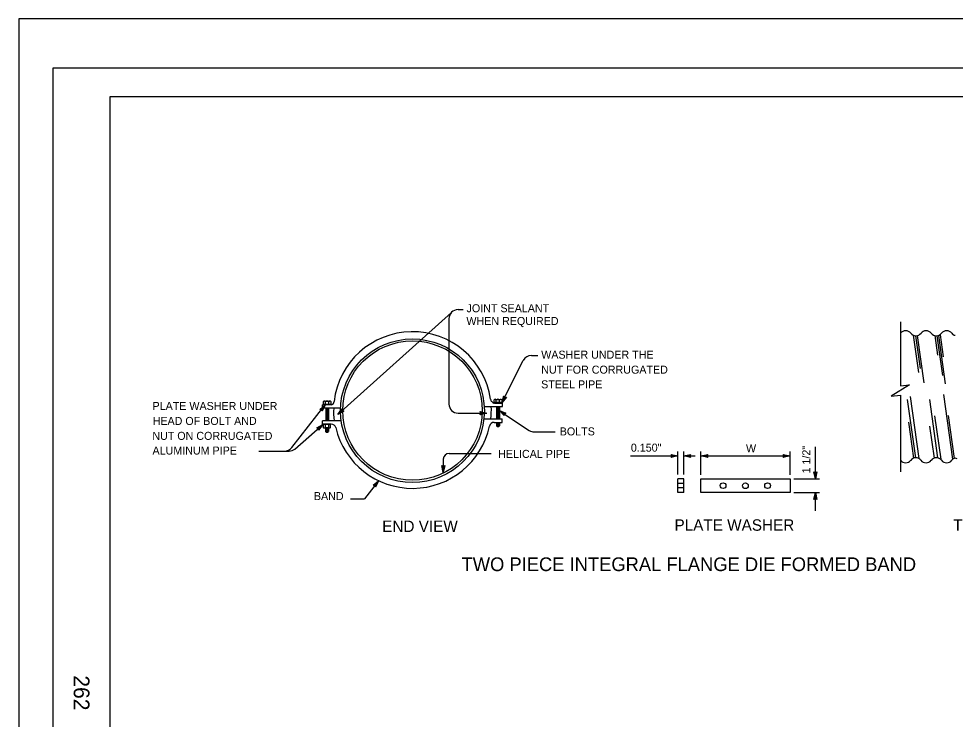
# Model space of a CAD drawing. Extents: x -894 to 866, y -472 to 714.
# Drawn here: x -894 to -75, y 100 to 714 of the extents above; entities that cross this region are included whole.
import ezdxf

# ---------------------------------------------------------------- set-up
doc = ezdxf.new("R2010")
doc.units = 0
for name, color, linetype in [('56 Stage 3 Anno', 7, 'Continuous'), ('57 Undefined', 7, 'Continuous'), ('60 Nongeo Data', 7, 'Continuous'), ('border_PLOTTING-ELEMENTS', 7, 'Continuous'), ('border_rw_22x34_Cut_Lines', 7, 'Continuous'), ('border_SHEET', 7, 'Continuous'), ('border_WITHIN-BORDER-anno', 7, 'Continuous')]:
    doc.layers.add(name, color=color, linetype=linetype)

msp = doc.modelspace()

# ---------------------------------------------------------------- linework, layer by layer
at = {"layer": '56 Stage 3 Anno'}
for p, q in [((-509.66, 458.94), (-505.32, 458.94)), ((-515.62, 456.33), (-614.93, 367.11)), ((-517.71, 450.94), (-517.71, 376.31)), ((-445.53, 418.93), (-439.85, 418.93)), ((-471.31, 377.46), (-452.68, 414.52)), ((-471.31, 377.46), (-469.8, 383.42)), ((-467.42, 382.22), (-471.31, 377.46)), ((-471.31, 377.46), (-471.31, 377.46)), ((-470.69, 378.7), (-469.59, 383.05)), ((-467.83, 382.19), (-470.69, 378.69)), ((-470.07, 379.93), (-469.36, 382.73)), ((-468.26, 382.14), (-470.07, 379.93)), ((-469.8, 383.42), (-469.8, 383.42)), ((-469.8, 383.42), (-468.98, 382.11)), ((-469.45, 381.16), (-469.14, 382.36)), ((-468.65, 382.14), (-469.45, 381.16)), ((-468.98, 382.11), (-467.42, 382.22)), ((-467.42, 382.22), (-467.42, 382.22)), ((-655.2, 338.21), (-625.97, 375.55)), ((-630.72, 371.66), (-625.97, 375.55)), ((-629.17, 371.46), (-630.72, 371.66)), ((-630.72, 371.66), (-630.72, 371.66)), ((-630.31, 371.61), (-626.82, 374.47)), ((-629.88, 371.57), (-627.67, 373.38)), ((-629.5, 371.49), (-628.52, 372.29)), ((-628.62, 370.01), (-629.17, 371.46)), ((-628.52, 372.29), (-629.06, 371.18)), ((-627.67, 373.38), (-628.92, 370.77)), ((-626.82, 374.46), (-628.76, 370.42)), ((-625.97, 375.55), (-628.62, 370.01)), ((-628.62, 370.01), (-628.62, 370.01)), ((-625.97, 375.55), (-625.97, 375.55)), ((-614.93, 367.11), (-611.35, 372.11)), ((-609.57, 370.12), (-614.93, 367.11)), ((-613.9, 368.04), (-611.29, 371.68)), ((-609.97, 370.24), (-613.9, 368.03)), ((-612.87, 368.95), (-611.19, 371.31)), ((-610.38, 370.35), (-612.87, 368.95)), ((-611.84, 369.88), (-611.12, 370.88)), ((-610.75, 370.49), (-611.84, 369.88)), ((-611.35, 372.11), (-611.35, 372.11)), ((-611.35, 372.11), (-611.06, 370.58)), ((-611.06, 370.58), (-609.57, 370.12)), ((-609.57, 370.12), (-609.57, 370.12)), ((-489.7, 368.31), (-490.5, 369.65)), ((-490.5, 369.65), (-490.5, 369.65)), ((-490.5, 369.65), (-484.5, 368.31)), ((-490.28, 369.29), (-485.88, 368.31)), ((-490.05, 368.93), (-487.26, 368.31)), ((-469.34, 366.18), (-473.59, 370.62)), ((-473.59, 370.62), (-473.59, 370.62)), ((-473.59, 370.62), (-467.86, 368.4)), ((-473.47, 370.51), (-447.46, 353.23)), ((-469.32, 366.6), (-472.44, 369.85)), ((-472.43, 369.85), (-468.25, 368.23)), ((-469.31, 367.03), (-471.29, 369.09)), ((-471.29, 369.09), (-468.59, 368.04)), ((-614.93, 367.11), (-614.93, 367.11)), ((-509.71, 368.31), (-484.5, 368.31)), ((-484.5, 368.31), (-490.5, 366.98)), ((-490.5, 366.98), (-489.7, 368.31)), ((-490.5, 366.98), (-490.5, 366.98)), ((-485.89, 368.3), (-490.27, 367.34)), ((-487.26, 368.31), (-490.09, 367.68)), ((-489.87, 368.59), (-488.64, 368.31)), ((-488.64, 368.31), (-489.85, 368.04)), ((-484.5, 368.31), (-484.5, 368.31)), ((-469.27, 367.41), (-470.14, 368.32)), ((-470.14, 368.32), (-468.99, 367.87)), ((-469.26, 367.74), (-469.34, 366.18)), ((-469.34, 366.18), (-469.34, 366.18)), ((-467.86, 368.4), (-469.26, 367.74)), ((-467.86, 368.4), (-467.86, 368.4)), ((-652.57, 336.92), (-627.95, 358.32)), ((-633.41, 355.49), (-627.95, 358.32)), ((-631.94, 354.98), (-633.41, 355.49)), ((-633.41, 355.49), (-633.41, 355.49)), ((-633.02, 355.36), (-629.01, 357.44)), ((-632.61, 355.24), (-630.07, 356.55)), ((-632.25, 355.08), (-631.13, 355.66)), ((-631.7, 353.45), (-631.94, 354.98)), ((-631.13, 355.66), (-631.89, 354.68)), ((-630.07, 356.55), (-631.83, 354.25)), ((-629.02, 357.43), (-631.75, 353.88)), ((-627.95, 358.32), (-631.7, 353.45)), ((-631.7, 353.45), (-631.7, 353.45)), ((-627.95, 358.32), (-627.95, 358.32)), ((-443.04, 351.9), (-424.83, 351.9)), ((-197.16, 310.86), (-197.16, 338.95)), ((-684.15, 335.14), (-657.61, 335.14)), ((-522.63, 328.13), (-522.63, 316.48)), ((-517.63, 333.13), (-480.67, 333.13)), ((-358.89, 330.86), (-317.38, 330.86)), ((-322.58, 330.86), (-323.38, 332.2)), ((-323.38, 332.2), (-323.38, 332.2)), ((-323.38, 332.2), (-317.38, 330.86)), ((-317.38, 330.86), (-323.38, 329.53)), ((-323.38, 329.53), (-322.58, 330.86)), ((-323.38, 329.53), (-323.38, 329.53)), ((-323.17, 331.85), (-318.76, 330.87)), ((-318.78, 330.86), (-323.15, 329.89)), ((-320.15, 330.87), (-322.97, 330.24)), ((-322.93, 331.49), (-320.15, 330.87)), ((-322.76, 331.14), (-321.53, 330.87)), ((-321.53, 330.87), (-322.74, 330.6)), ((-317.38, 314.57), (-317.38, 334.63)), ((-317.38, 330.86), (-317.38, 330.86)), ((-312.38, 314.57), (-312.38, 334.63)), ((-312.38, 330.86), (-306.38, 332.19)), ((-312.38, 330.86), (-302.32, 330.86)), ((-306.38, 329.52), (-312.38, 330.86)), ((-312.38, 330.86), (-312.38, 330.86)), ((-306.6, 329.88), (-311, 330.86)), ((-310.99, 330.87), (-306.62, 331.84)), ((-309.62, 330.86), (-306.8, 331.49)), ((-306.84, 330.24), (-309.62, 330.86)), ((-308.24, 330.86), (-307.03, 331.13)), ((-307.01, 330.59), (-308.24, 330.86)), ((-306.38, 332.19), (-307.18, 330.86)), ((-307.18, 330.86), (-306.38, 329.52)), ((-306.38, 332.19), (-306.38, 332.19)), ((-306.38, 329.52), (-306.38, 329.52)), ((-297.38, 314.26), (-297.38, 334.63)), ((-297.38, 330.86), (-291.38, 332.19)), ((-297.38, 330.86), (-219.38, 330.86)), ((-291.38, 329.52), (-297.38, 330.86)), ((-297.38, 330.86), (-297.38, 330.86)), ((-291.6, 329.88), (-296, 330.86)), ((-295.99, 330.87), (-291.62, 331.84)), ((-294.62, 330.86), (-291.8, 331.49)), ((-291.84, 330.24), (-294.62, 330.86)), ((-293.24, 330.86), (-292.03, 331.13)), ((-292.01, 330.59), (-293.24, 330.86)), ((-291.38, 332.19), (-292.18, 330.86)), ((-292.18, 330.86), (-291.38, 329.52)), ((-291.38, 332.19), (-291.38, 332.19)), ((-291.38, 329.52), (-291.38, 329.52)), ((-219.38, 330.86), (-225.39, 329.53)), ((-224.58, 330.86), (-225.38, 332.2)), ((-225.38, 332.2), (-225.38, 332.2)), ((-225.38, 332.2), (-219.38, 330.86)), ((-225.38, 329.53), (-224.58, 330.86)), ((-225.38, 329.53), (-225.38, 329.53)), ((-225.17, 331.85), (-220.76, 330.87)), ((-220.78, 330.86), (-225.15, 329.89)), ((-222.15, 330.87), (-224.97, 330.24)), ((-224.93, 331.49), (-222.15, 330.87)), ((-224.76, 331.14), (-223.53, 330.87)), ((-223.53, 330.87), (-224.74, 330.6)), ((-219.38, 314.26), (-219.38, 334.63)), ((-219.38, 330.86), (-219.38, 330.86)), ((-522.63, 316.48), (-523.96, 322.48)), ((-523.96, 322.48), (-523.96, 322.48)), ((-523.96, 322.48), (-522.63, 321.68)), ((-522.64, 317.87), (-523.6, 322.24)), ((-522.63, 319.24), (-523.26, 322.06)), ((-522.63, 320.62), (-522.9, 321.83)), ((-522.63, 321.68), (-521.29, 322.48)), ((-521.29, 322.48), (-522.63, 316.48)), ((-521.65, 322.26), (-522.63, 317.86)), ((-522.01, 322.03), (-522.63, 319.24)), ((-522.35, 321.85), (-522.63, 320.62)), ((-521.29, 322.48), (-521.29, 322.48)), ((-522.63, 316.48), (-522.63, 316.48)), ((-197.16, 310.86), (-198.49, 316.86)), ((-198.49, 316.86), (-198.49, 316.86)), ((-198.49, 316.86), (-197.16, 316.06)), ((-197.17, 312.26), (-198.14, 316.63)), ((-197.16, 313.63), (-197.79, 316.45)), ((-197.16, 315.01), (-197.43, 316.22)), ((-197.16, 316.06), (-195.82, 316.86)), ((-195.82, 316.86), (-197.16, 310.86)), ((-196.18, 316.65), (-197.16, 312.24)), ((-196.54, 316.41), (-197.16, 313.63)), ((-196.89, 316.24), (-197.16, 315.01)), ((-195.82, 316.86), (-195.82, 316.86)), ((-579.41, 309.19), (-591.51, 293.38)), ((-584.13, 305.17), (-579.47, 309.18)), ((-582.58, 305.01), (-584.13, 305.17)), ((-584.13, 305.17), (-584.13, 305.17)), ((-583.71, 305.13), (-580.29, 308.07)), ((-583.29, 305.1), (-581.12, 306.96)), ((-582.9, 305.04), (-581.95, 305.86)), ((-581.99, 303.57), (-582.58, 305.01)), ((-581.95, 305.86), (-582.46, 304.73)), ((-581.12, 306.96), (-582.31, 304.32)), ((-580.3, 308.06), (-582.14, 303.98)), ((-579.47, 309.18), (-581.99, 303.57)), ((-581.99, 303.57), (-581.99, 303.57)), ((-579.47, 309.18), (-579.47, 309.18)), ((-215.98, 310.86), (-193.45, 310.86)), ((-197.16, 310.86), (-197.16, 310.86)), ((-215.98, 298.86), (-193.45, 298.86)), ((-198.5, 292.86), (-197.16, 298.86)), ((-198.15, 293.08), (-197.17, 297.48)), ((-197.79, 293.31), (-197.17, 296.1)), ((-197.17, 296.1), (-196.54, 293.28)), ((-197.16, 282.83), (-197.16, 298.86)), ((-197.16, 298.86), (-197.16, 298.86)), ((-197.16, 298.86), (-195.83, 292.86)), ((-197.16, 297.47), (-196.19, 293.1)), ((-603.94, 293.38), (-591.51, 293.38)), ((-197.16, 293.66), (-198.5, 292.86)), ((-198.5, 292.86), (-198.5, 292.86)), ((-197.44, 293.49), (-197.17, 294.72)), ((-197.17, 294.72), (-196.9, 293.51)), ((-195.83, 292.86), (-197.16, 293.66)), ((-195.83, 292.86), (-195.83, 292.86))]:
    msp.add_line(p, q, dxfattribs=at)
for centre, radius, start, end in [((-509.71, 450.94), 8, 90, 180), ((-445.53, 410.93), 8, 90, 153.30834), ((-509.71, 376.31), 8, 180, 270), ((-443.04, 359.9), 8, 236.39879, 270), ((-661.5, 343.14), 8, 270, 321.94554), ((-657.61, 343.14), 8, 270, 308.98884), ((-517.63, 328.13), 5, 90, 180)]:
    msp.add_arc(centre, radius, start, end, dxfattribs=at)
at = {"layer": '60 Nongeo Data'}
for p, q in [((-122.77, 448.18), (-122.77, 392.16)), ((-111.6, 436.53), (-107.01, 403.89)), ((-109.58, 436.07), (-105.55, 407.37)), ((-108.01, 436.22), (-102.21, 394.96)), ((-92.71, 436.18), (-90.31, 419.07)), ((-90.95, 436.06), (-86.07, 401.36)), ((-89.6, 436.3), (-83.66, 394.06)), ((-88.15, 436.99), (-85.42, 417.55)), ((-616.97, 385.57), (-616.97, 385.57)), ((-627.54, 375.97), (-627.54, 378.41)), ((-626.68, 378.89), (-621.94, 378.89)), ((-625.72, 375.97), (-625.72, 378.41)), ((-622.8, 375.97), (-622.8, 378.46)), ((-620.98, 378.43), (-620.98, 375.97)), ((-478.33, 377.52), (-471.4, 377.52)), ((-478.33, 377.13), (-478.33, 377.52)), ((-471.4, 377.13), (-478.33, 377.13)), ((-478.14, 377.52), (-478.14, 379.96)), ((-471.58, 377.52), (-478.14, 377.52)), ((-477.93, 377.13), (-470.97, 377.13)), ((-477.28, 380.43), (-472.54, 380.43)), ((-476.32, 377.52), (-476.32, 379.96)), ((-473.4, 377.52), (-473.4, 380)), ((-471.58, 379.98), (-471.58, 377.52)), ((-471.4, 377.52), (-471.4, 377.13)), ((-470.97, 374.19), (-470.97, 377.13)), ((-122.77, 384.16), (-122.77, 317.08)), ((-116.83, 380.26), (-109.65, 329.13)), ((-114.38, 382.82), (-106.77, 328.67)), ((-97.48, 380.27), (-90.31, 329.25)), ((-85.24, 384.65), (-77.28, 328)), ((-628.28, 372.57), (-628.28, 375.57)), ((-620.8, 375.57), (-628.28, 375.57)), ((-612.55, 372.57), (-628.18, 372.57)), ((-627.73, 375.96), (-620.81, 375.96)), ((-627.73, 375.58), (-627.73, 375.96)), ((-620.81, 375.58), (-627.73, 375.58)), ((-620.98, 375.97), (-627.54, 375.97)), ((-625.52, 372.57), (-625.52, 361.69)), ((-623.02, 371.07), (-625.52, 371.07)), ((-623.02, 369.57), (-625.52, 369.57)), ((-623.6, 371.8), (-624.95, 371.8)), ((-623.6, 370.3), (-624.95, 370.3)), ((-623.6, 368.8), (-624.95, 368.8)), ((-623.02, 372.55), (-623.02, 361.69)), ((-620.81, 375.96), (-620.81, 375.58)), ((-486.79, 374.19), (-470.97, 374.19)), ((-476.1, 374.19), (-476.1, 363.26)), ((-473.59, 372.69), (-476.09, 372.69)), ((-473.59, 371.19), (-476.09, 371.19)), ((-473.59, 369.69), (-476.09, 369.69)), ((-474.17, 373.44), (-475.52, 373.44)), ((-474.17, 371.94), (-475.52, 371.94)), ((-474.17, 370.44), (-475.52, 370.44)), ((-474.17, 368.94), (-475.52, 368.94)), ((-473.59, 374.19), (-473.59, 363.26)), ((-611.94, 361.69), (-628.18, 361.69)), ((-628.18, 358.69), (-628.18, 361.69)), ((-623.02, 368.07), (-625.52, 368.07)), ((-623.02, 366.57), (-625.52, 366.57)), ((-623.02, 365.07), (-625.52, 365.07)), ((-623.02, 363.57), (-625.52, 363.57)), ((-623.02, 362.07), (-625.52, 362.07)), ((-623.6, 367.3), (-624.95, 367.3)), ((-623.6, 365.8), (-624.95, 365.8)), ((-623.6, 364.3), (-624.95, 364.3)), ((-623.6, 362.8), (-624.95, 362.8)), ((-623.02, 363.22), (-623.02, 362.03)), ((-487.11, 363.26), (-471.07, 363.26)), ((-473.59, 368.19), (-476.09, 368.19)), ((-473.59, 366.69), (-476.09, 366.69)), ((-473.59, 365.19), (-476.09, 365.19)), ((-473.59, 363.69), (-476.09, 363.69)), ((-474.17, 367.44), (-475.52, 367.44)), ((-474.17, 365.94), (-475.52, 365.94)), ((-474.17, 364.44), (-475.52, 364.44)), ((-471.07, 360.26), (-471.07, 363.26)), ((-115.76, 360.47), (-111.34, 329.01)), ((-92.86, 365.99), (-87.52, 327.93)), ((-81.09, 366.34), (-75.78, 328.52)), ((-620.63, 358.69), (-628.18, 358.69)), ((-627.95, 358.69), (-621.02, 358.69)), ((-627.95, 358.3), (-627.95, 358.69)), ((-621.02, 358.3), (-627.95, 358.3)), ((-621.19, 358.31), (-627.75, 358.31)), ((-627.75, 358.31), (-627.75, 355.87)), ((-626.88, 355.39), (-622.15, 355.39)), ((-625.93, 358.31), (-625.93, 355.87)), ((-623.19, 355.39), (-625.7, 355.39)), ((-625.7, 355.39), (-625.7, 352.39)), ((-623.19, 353.89), (-625.7, 353.89)), ((-625.7, 352.39), (-625.07, 351.76)), ((-623.19, 352.39), (-625.7, 352.39)), ((-623.73, 354.61), (-625.21, 354.61)), ((-623.53, 353.11), (-625.21, 353.11)), ((-623.82, 351.76), (-623.19, 352.39)), ((-623.19, 355.39), (-623.19, 352.39)), ((-623.01, 358.31), (-623.01, 355.82)), ((-621.19, 355.84), (-621.19, 358.31)), ((-621.02, 358.69), (-621.02, 358.3)), ((-482.17, 356.91), (-482.17, 356.91)), ((-478.23, 360.26), (-471.07, 360.26)), ((-476.1, 360.26), (-476.1, 357.26)), ((-473.59, 358.76), (-476.1, 358.76)), ((-476.1, 357.26), (-475.47, 356.64)), ((-473.59, 357.26), (-476.1, 357.26)), ((-474.13, 359.49), (-475.6, 359.49)), ((-474.13, 358), (-475.6, 358)), ((-475.47, 356.64), (-474.21, 356.64)), ((-474.21, 356.64), (-473.59, 357.26)), ((-473.59, 360.26), (-473.59, 357.26)), ((-97.37, 357.08), (-93.42, 328.99)), ((-625.07, 351.76), (-623.82, 351.76)), ((-312.38, 310.86), (-317.38, 310.86)), ((-317.38, 298.86), (-317.38, 310.86)), ((-312.38, 306.86), (-317.38, 306.86)), ((-312.38, 298.86), (-312.38, 310.86)), ((-297.38, 310.86), (-219.38, 310.86)), ((-297.38, 298.86), (-297.38, 310.86)), ((-219.38, 310.86), (-219.38, 298.86)), ((-312.38, 302.86), (-317.38, 302.86)), ((-312.38, 298.86), (-317.38, 298.86)), ((-219.38, 298.86), (-297.38, 298.86))]:
    msp.add_line(p, q, dxfattribs=at)
msp.add_lwpolyline([(-122.77, 392.16), (-114.77, 393.16), (-130.77, 383.16), (-122.77, 384.16)], dxfattribs=at)
for centre, radius in [((-549.66, 370.44), 62.91), ((-549.63, 370.57), 61), ((-277.92, 304.88), 2.5), ((-258.41, 304.83), 2.5), ((-238.96, 304.88), 2.5)]:
    msp.add_circle(centre, radius, dxfattribs=at)
for centre, radius, start, end in [((-549.63, 370.6), 69, 8.35684, 173.36442), ((-118.21, 434.82), 5.66, 37.86979, 142.55393), ((-109.25, 441.74), 5.66, 217.44607, 322.13021), ((-100.28, 434.82), 5.66, 37.86979, 142.55393), ((-91.31, 441.74), 5.66, 217.44607, 322.13021), ((-82.34, 434.82), 5.66, 37.86979, 142.55393), ((-74.43, 440.75), 4.23, 215.57479, 265.45166), ((-626.64, 377.79), 1.1, 34.02109, 145.23496), ((-624.24, 376.39), 2.51, 54.60759, 126.3126), ((-621.89, 377.75), 1.14, 37.23792, 143.50603), ((-621.19, 378.58), 3, 285.4885, 0), ((-477.19, 381.28), 4.22, 188.9253, 223.10764), ((-477.53, 380.48), 3.44, 217.06949, 256.48176), ((-477.24, 379.34), 1.1, 34.02109, 145.23496), ((-474.84, 377.93), 2.51, 54.60759, 126.3126), ((-472.49, 379.29), 1.14, 37.23792, 143.50603), ((-618.53, 368.51), 7.42, 104.46063, 107.81135), ((-549.63, 369.04), 69, 177.06035, 186.05865), ((-549.63, 370.6), 69, 353.88666, 2.93965), ((-626.85, 356.48), 1.1, 214.76504, 325.97891), ((-624.45, 357.89), 2.51, 233.6874, 305.39241), ((-622.1, 356.53), 1.14, 216.49398, 322.76208), ((-620.63, 354.69), 4, 14.49903, 90), ((-549.6, 371.53), 69, 193.27438, 347.82796), ((-478.23, 356.26), 4, 90, 169.47453), ((-109.31, 323.6), 5.66, 37.86979, 142.55393), ((-91.37, 323.6), 5.66, 37.86979, 142.55393), ((-74.49, 324.59), 4.23, 94.54834, 144.42521), ((-74.9, 326.24), 2.56, 50.85703, 88.37574), ((-118.28, 330.52), 5.66, 217.44607, 322.13021), ((-100.34, 330.52), 5.66, 217.44607, 322.13021), ((-82.4, 330.52), 5.66, 217.44607, 322.13021)]:
    msp.add_arc(centre, radius, start, end, dxfattribs=at)
at = {"layer": 'border_PLOTTING-ELEMENTS'}
for points in [[(-894.04, -472.44), (865.96, -472.44), (865.96, 713.56), (-894.04, 713.56)], [(-864.04, 670.56), (835.96, 670.56), (835.96, -429.44), (-864.04, -429.44)]]:
    msp.add_lwpolyline(points, close=True, dxfattribs=at)
at = {"layer": 'border_rw_22x34_Cut_Lines'}
msp.add_lwpolyline([(-864.04, 670.56), (835.96, 670.56), (835.96, -429.44), (-864.04, -429.44)], close=True, dxfattribs=at)
at = {"layer": 'border_SHEET'}
for p, q in [((-814.04, 645.56), (810.96, 645.56)), ((-814.04, -404.44), (-814.04, 645.56))]:
    msp.add_line(p, q, dxfattribs=at)

# ---------------------------------------------------------------- texts
at = {"layer": '57 Undefined'}
for s, height, p in [('JOINT SEALANT', 7, (-502.31, 456.65)), ('WHEN REQUIRED', 7, (-502.45, 445.51)), ('WASHER UNDER THE', 7, (-437.02, 416.03)), ('NUT FOR CORRUGATED', 7, (-437, 402.91)), ('STEEL PIPE', 7, (-437.07, 390.05)), ('PLATE WASHER UNDER', 7, (-777.02, 371.12)), ('HEAD OF BOLT AND', 7, (-776.9, 358.02)), ('BOLTS', 7, (-420.8, 348.86)), ('NUT ON CORRUGATED', 7, (-777.18, 344.97)), ('ALUMINUM PIPE', 7, (-777.03, 332.11)), ('HELICAL PIPE', 7, (-474.66, 329.18)), ('0.150"', 7, (-358.59, 334.64)), ('W', 7, (-257.86, 334)), ('BAND', 7, (-635.85, 292.27)), ('END VIEW', 10, (-576.11, 264.33)), ('PLATE WASHER', 10, (-320.4, 265.42)), ('TOP VIEW', 10, (-76.62, 265.42)), ('TWO PIECE INTEGRAL FLANGE DIE FORMED BAND', 12, (-506.71, 230.09))]:
    msp.add_text(s, height=height, dxfattribs=at).set_placement(p)
msp.add_text('1 1/2"', height=7, rotation=90, dxfattribs=at).set_placement((-201.59, 315.56))
at = {"layer": 'border_WITHIN-BORDER-anno'}
msp.add_text('262', height=13.78, rotation=270, dxfattribs=at).set_placement((-845.95, 138.85))

doc.saveas('drawing.dxf')
